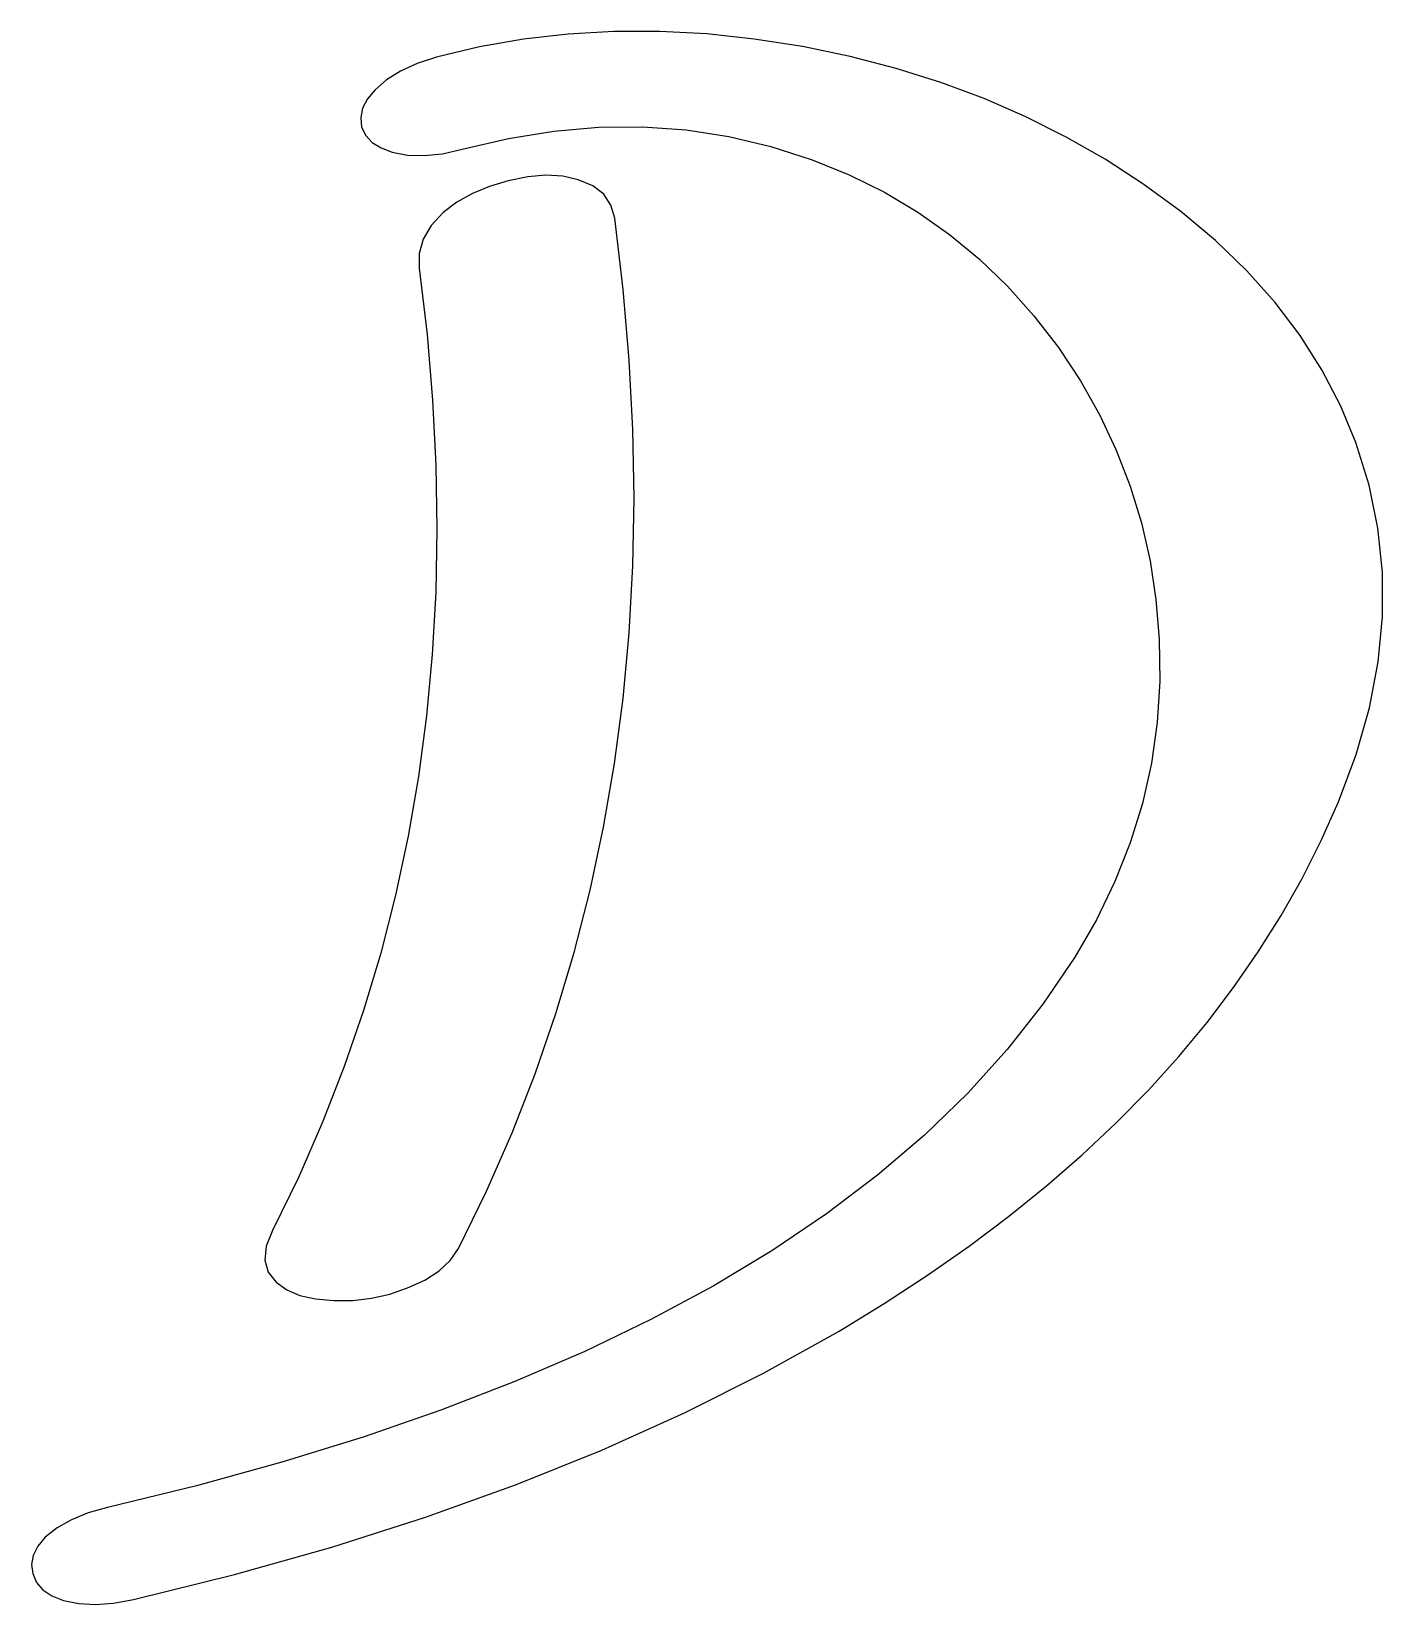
# Model space of a CAD drawing. Extents: x -3.4 to 16.2, y -2.9 to 19.9.
import ezdxf

# ---------------------------------------------------------------- set-up
doc = ezdxf.new("R2010")
doc.units = 0
doc.layers.get('0').update_dxf_attribs({"linetype": 'CONTINUOUS'})

msp = doc.modelspace()

# ---------------------------------------------------------------- linework, layer by layer
at = {"color": 0}
for p, q in [((5.08333, 19.8576), (4.42529, 19.8201)), ((5.75174, 19.8583), (5.08333, 19.8576)), ((6.43056, 19.8221), (5.75174, 19.8583)), ((3.14057, 19.6344), (2.51389, 19.4861)), ((3.77772, 19.7457), (3.14057, 19.6344)), ((4.42529, 19.8201), (3.77772, 19.7457)), ((7.11979, 19.749), (6.43056, 19.8221)), ((7.81944, 19.6389), (7.11979, 19.749)), ((8.50711, 19.4954), (7.81944, 19.6389)), ((2.23432, 19.3942), (1.993, 19.2847)), ((2.51389, 19.4861), (2.23432, 19.3942)), ((9.17443, 19.3221), (8.50711, 19.4954)), ((1.78988, 19.1581), (1.625, 19.0139)), ((1.993, 19.2847), (1.78988, 19.1581)), ((9.82135, 19.1188), (9.17443, 19.3221)), ((1.625, 19.0139), (1.51383, 18.8811)), ((10.4479, 18.8854), (9.82135, 19.1188)), ((1.44444, 18.7465), (1.41667, 18.6103)), ((1.51383, 18.8811), (1.44444, 18.7465)), ((11.054, 18.6222), (10.4479, 18.8854)), ((1.41667, 18.6103), (1.43056, 18.4722)), ((1.43056, 18.4722), (1.48958, 18.3506)), ((4.2161, 18.4142), (4.86475, 18.4699)), ((4.86475, 18.4699), (5.50342, 18.4757)), ((5.50342, 18.4757), (6.13211, 18.4317)), ((11.6397, 18.329), (11.054, 18.6222)), ((1.48958, 18.3506), (1.58333, 18.2497)), ((1.58333, 18.2497), (1.71181, 18.17)), ((2.88889, 18.1528), (3.55746, 18.3085)), ((3.55746, 18.3085), (4.2161, 18.4142)), ((6.13211, 18.4317), (6.75082, 18.3378)), ((6.75082, 18.3378), (7.35954, 18.1939)), ((12.205, 18.006), (11.6397, 18.329)), ((1.71181, 18.17), (1.875, 18.1111)), ((1.875, 18.1111), (2.09457, 18.0668)), ((2.09457, 18.0668), (2.33675, 18.059)), ((2.33675, 18.059), (2.60151, 18.0876)), ((2.60151, 18.0876), (2.88889, 18.1528)), ((7.35954, 18.1939), (7.95833, 18)), ((12.75, 17.6528), (12.205, 18.006)), ((7.95833, 18), (8.49408, 17.7813)), ((8.49408, 17.7813), (9.00429, 17.5278)), ((3.28299, 17.6137), (3.03472, 17.5104)), ((3.55556, 17.6944), (3.28299, 17.6137)), ((3.83762, 17.7526), (3.55556, 17.6944)), ((4.10064, 17.7743), (3.83762, 17.7526)), ((4.34457, 17.7596), (4.10064, 17.7743)), ((4.56944, 17.7083), (4.34457, 17.7596)), ((4.77946, 17.6215), (4.56944, 17.7083)), ((4.93744, 17.5), (4.77946, 17.6215)), ((13.2995, 17.251), (12.75, 17.6528)), ((2.81076, 17.3846), (2.61111, 17.2361)), ((3.03472, 17.5104), (2.81076, 17.3846)), ((5.04335, 17.3438), (4.93744, 17.5)), ((5.09722, 17.1528), (5.04335, 17.3438)), ((9.00429, 17.5278), (9.48887, 17.2396)), ((2.61111, 17.2361), (2.43832, 17.0451)), ((5.22021, 16.1179), (5.09722, 17.1528)), ((9.48887, 17.2396), (9.94786, 16.9167)), ((13.8021, 16.8299), (13.2995, 17.251)), ((2.43832, 17.0451), (2.32286, 16.8472)), ((9.94786, 16.9167), (10.3812, 16.559)), ((2.26471, 16.6424), (2.26389, 16.4306)), ((2.32286, 16.8472), (2.26471, 16.6424)), ((14.2578, 16.3899), (13.8021, 16.8299)), ((2.26389, 16.4306), (2.37765, 15.4662)), ((10.3812, 16.559), (10.789, 16.1667)), ((14.6667, 15.9306), (14.2578, 16.3899)), ((5.30794, 15.0967), (5.22021, 16.1179)), ((10.789, 16.1667), (11.1712, 15.7396)), ((11.1712, 15.7396), (11.5278, 15.2778)), ((15.0286, 15.4524), (14.6667, 15.9306)), ((2.37765, 15.4662), (2.45856, 14.5143)), ((11.5278, 15.2778), (11.8453, 14.7957)), ((15.3438, 14.9549), (15.0286, 15.4524)), ((5.3604, 14.0889), (5.30794, 15.0967)), ((15.6119, 14.4385), (15.3438, 14.9549)), ((11.8453, 14.7957), (12.1241, 14.3004)), ((2.45856, 14.5143), (2.50657, 13.5748)), ((15.8333, 13.9028), (15.6119, 14.4385)), ((12.1241, 14.3004), (12.3644, 13.7922)), ((5.37761, 13.0947), (5.3604, 14.0889)), ((12.3644, 13.7922), (12.566, 13.2709)), ((16.0268, 13.2867), (15.8333, 13.9028)), ((2.50657, 13.5748), (2.52171, 12.6476)), ((12.566, 13.2709), (12.7289, 12.7366)), ((16.1563, 12.6606), (16.0268, 13.2867)), ((5.35954, 12.114), (5.37761, 13.0947)), ((2.52171, 12.6476), (2.50396, 11.7328)), ((12.7289, 12.7366), (12.8533, 12.1893)), ((16.2213, 12.0246), (16.1563, 12.6606)), ((5.30621, 11.147), (5.35954, 12.114)), ((12.8533, 12.1893), (12.939, 11.6289)), ((16.2222, 11.3785), (16.2213, 12.0246)), ((2.50396, 11.7328), (2.45335, 10.8303)), ((12.939, 11.6289), (12.9861, 11.0556)), ((16.1588, 10.7225), (16.2222, 11.3785)), ((5.21761, 10.1935), (5.30621, 11.147)), ((12.9861, 11.0556), (12.9944, 10.4457)), ((2.45335, 10.8303), (2.36985, 9.94021)), ((16.0313, 10.0565), (16.1588, 10.7225)), ((12.9944, 10.4457), (12.9566, 9.84549)), ((5.09375, 9.25353), (5.21761, 10.1935)), ((15.8393, 9.38049), (16.0313, 10.0565)), ((2.36985, 9.94021), (2.25347, 9.0625)), ((12.9566, 9.84549), (12.8728, 9.25478)), ((15.5833, 8.69444), (15.8393, 9.38049)), ((4.93463, 8.32715), (5.09375, 9.25353)), ((12.8728, 9.25478), (12.7431, 8.67361)), ((2.25347, 9.0625), (2.10422, 8.19721)), ((12.7431, 8.67361), (12.5673, 8.102)), ((15.3336, 8.13553), (15.5833, 8.69444)), ((4.74024, 7.41433), (4.93463, 8.32715)), ((2.10422, 8.19721), (1.9221, 7.34424)), ((12.5673, 8.102), (12.3455, 7.53993)), ((15.0571, 7.58724), (15.3336, 8.13553)), ((12.3455, 7.53993), (12.0777, 6.98742)), ((14.7533, 7.04958), (15.0571, 7.58724)), ((1.9221, 7.34424), (1.70708, 6.50364)), ((4.51058, 6.51508), (4.74024, 7.41433)), ((12.0777, 6.98742), (11.7639, 6.44444)), ((14.4226, 6.52257), (14.7533, 7.04958)), ((1.70708, 6.50364), (1.45921, 5.6754)), ((4.24567, 5.62939), (4.51058, 6.51508)), ((11.7639, 6.44444), (11.3022, 5.76394)), ((14.065, 6.00618), (14.4226, 6.52257)), ((13.6803, 5.50043), (14.065, 6.00618)), ((11.3022, 5.76394), (10.7853, 5.10769)), ((1.45921, 5.6754), (1.17844, 4.85954)), ((3.94547, 4.75726), (4.24567, 5.62939)), ((13.2686, 5.00532), (13.6803, 5.50043)), ((10.7853, 5.10769), (10.2132, 4.47575)), ((1.17844, 4.85954), (0.8648, 4.05604)), ((12.8298, 4.52083), (13.2686, 5.00532)), ((3.61003, 3.89871), (3.94547, 4.75726)), ((10.2132, 4.47575), (9.58589, 3.86811)), ((12.364, 4.04699), (12.8298, 4.52083)), ((0.8648, 4.05604), (0.518283, 3.26492)), ((3.23931, 3.05371), (3.61003, 3.89871)), ((11.8712, 3.58376), (12.364, 4.04699)), ((9.58589, 3.86811), (8.90332, 3.28478)), ((11.3515, 3.13118), (11.8712, 3.58376)), ((0.518283, 3.26492), (0.138889, 2.48611)), ((8.90332, 3.28478), (8.16553, 2.72575)), ((2.83333, 2.22222), (3.23931, 3.05371)), ((10.8046, 2.68924), (11.3515, 3.13118)), ((8.16553, 2.72575), (7.3725, 2.19103)), ((10.2308, 2.25792), (10.8046, 2.68924)), ((0.138889, 2.48611), (0.048557, 2.257)), ((0.048557, 2.257), (0.027724, 2.05561)), ((0.027724, 2.05561), (0.076335, 1.882)), ((2.71442, 2.05126), (2.83333, 2.22222)), ((7.3725, 2.19103), (6.52425, 1.68061)), ((9.62999, 1.83724), (10.2308, 2.25792)), ((0.076335, 1.882), (0.194444, 1.73611)), ((2.34636, 1.76654), (2.55208, 1.89936)), ((2.55208, 1.89936), (2.71442, 2.05126)), ((9.00211, 1.42719), (9.62999, 1.83724)), ((0.194444, 1.73611), (0.345486, 1.62592)), ((0.345486, 1.62592), (0.534722, 1.54519)), ((1.83763, 1.56342), (2.09722, 1.65278)), ((2.09722, 1.65278), (2.34636, 1.76654)), ((6.52425, 1.68061), (5.62076, 1.1945)), ((0.534722, 1.54519), (0.762153, 1.49397)), ((0.762153, 1.49397), (1.02778, 1.47222)), ((1.02778, 1.47222), (1.30295, 1.47314)), ((1.30295, 1.47314), (1.57292, 1.50353)), ((1.57292, 1.50353), (1.83763, 1.56342)), ((8.34722, 1.02778), (9.00211, 1.42719)), ((5.62076, 1.1945), (4.66206, 0.732693)), ((7.25472, 0.417101), (8.34722, 1.02778)), ((4.66206, 0.732693), (3.64811, 0.295193)), ((3.64811, 0.295193), (2.57894, -0.118001)), ((6.10932, -0.157986), (7.25472, 0.417101)), ((2.57894, -0.118001), (1.45454, -0.50689)), ((4.91097, -0.697483), (6.10932, -0.157986)), ((1.45454, -0.50689), (0.274903, -0.871474)), ((0.274903, -0.871474), (-0.959961, -1.21175)), ((3.65967, -1.20139), (4.91097, -0.697483)), ((-0.959961, -1.21175), (-2.25, -1.52778)), ((2.35542, -1.66971), (3.65967, -1.20139)), ((-2.25, -1.52778), (-2.53043, -1.60678)), ((-2.98178, -1.82206), (-3.15278, -1.95833)), ((-2.77431, -1.70486), (-2.98178, -1.82206)), ((-2.53043, -1.60678), (-2.77431, -1.70486)), ((0.99821, -2.10243), (2.35542, -1.66971)), ((-3.15278, -1.95833), (-3.26307, -2.09028)), ((-3.32992, -2.22222), (-3.35335, -2.35411)), ((-3.26307, -2.09028), (-3.32992, -2.22222)), ((-0.411947, -2.49957), (0.99821, -2.10243)), ((-3.35335, -2.35411), (-3.33333, -2.48611)), ((-3.33333, -2.48611), (-3.27957, -2.61453)), ((-1.875, -2.86111), (-0.411947, -2.49957)), ((-3.27957, -2.61453), (-3.18756, -2.72222)), ((-3.18756, -2.72222), (-3.05735, -2.80903)), ((-3.05735, -2.80903), (-2.88889, -2.875)), ((-2.88889, -2.875), (-2.66932, -2.92101)), ((-2.66932, -2.92101), (-2.42714, -2.93403)), ((-2.42714, -2.93403), (-2.16237, -2.91407)), ((-2.16237, -2.91407), (-1.875, -2.86111))]:
    msp.add_line(p, q, dxfattribs=at)

doc.saveas('drawing.dxf')
